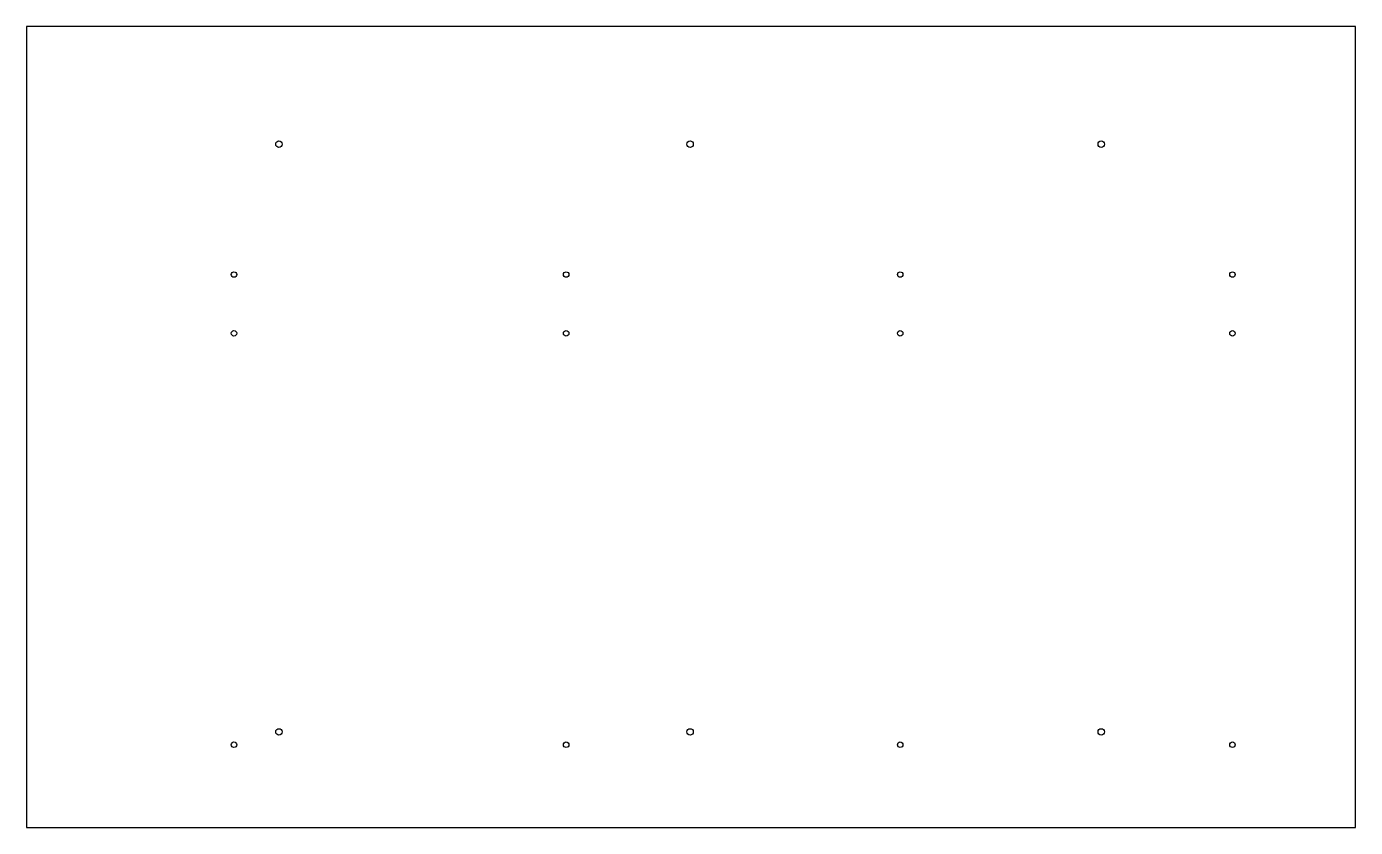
# Model space of a CAD drawing. Extents: x 0 to 724, y 0 to 436.
import ezdxf

# ---------------------------------------------------------------- set-up
doc = ezdxf.new("R2010")
doc.units = 0
for name, color, linetype in [('LATOE10K50', 7, 'CONTINUOUS'), ('PANEL15K00', 7, 'CONTINUOUS'), ('VERTICA3K00', 7, 'CONTINUOUS'), ('VERTICA6K50', 7, 'CONTINUOUS')]:
    doc.layers.add(name, color=color, linetype=linetype)

msp = doc.modelspace()

# ---------------------------------------------------------------- linework, layer by layer
at = {"layer": 'LATOE10K50', "color": 0}
for centre in [(137.5, 372), (361.5, 372), (585.5, 372), (137.5, 52), (361.5, 52), (585.5, 52)]:
    msp.add_circle(centre, 1.75, dxfattribs=at)
at = {"layer": 'PANEL15K00', "color": 0}
msp.add_lwpolyline([(0, 0), (724, 0), (724, 436), (0, 436)], close=True, dxfattribs=at)
at = {"layer": 'VERTICA3K00', "color": 0}
for centre in [(113, 301), (294, 301), (476, 301), (657, 301), (113, 269), (294, 269), (476, 269), (657, 269), (113, 45), (294, 45), (476, 45), (657, 45)]:
    msp.add_circle(centre, 1.5, dxfattribs=at)
at = {"layer": 'VERTICA6K50', "color": 0}
for centre in [(137.5, 372), (361.5, 372), (585.5, 372), (137.5, 52), (361.5, 52), (585.5, 52)]:
    msp.add_circle(centre, 1.75, dxfattribs=at)

doc.saveas('drawing.dxf')
